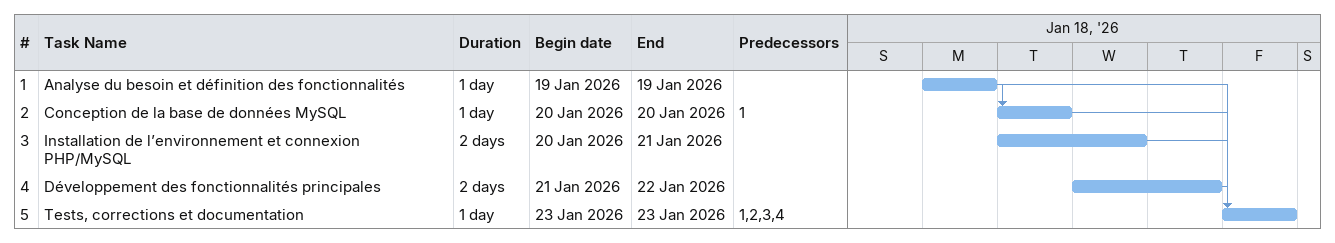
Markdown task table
| ID | Task | Duration | Start | Finish | Predecessors |
|---|---|---|---|---|---|
| 1 | Analyse du besoin et définition des fonctionnalités | 1d | 2026-01-19 | 2026-01-19 |  |
| 2 | Conception de la base de données MySQL | 1d | 2026-01-20 | 2026-01-20 | 1 |
| 3 | Installation de l’environnement et connexion PHP/MySQL | 2d | 2026-01-20 | 2026-01-21 |  |
| 4 | Développement des fonctionnalités principales | 2d | 2026-01-21 | 2026-01-22 |  |
| 5 | Tests, corrections et documentation | 1d | 2026-01-23 | 2026-01-23 | 1, 2, 3, 4 |
